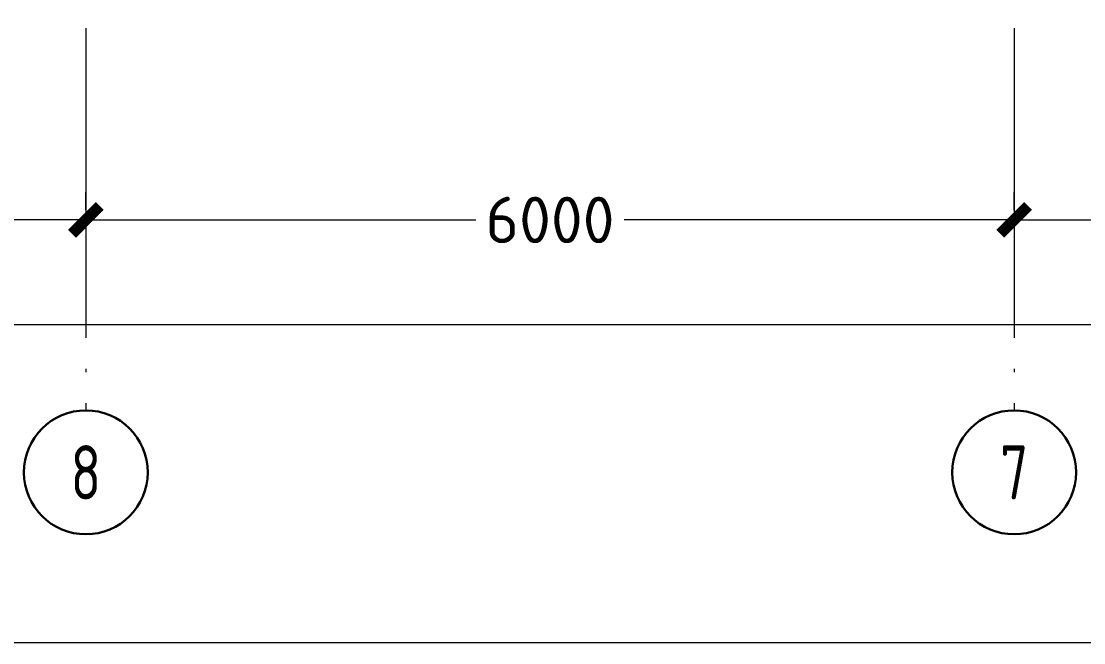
# Model space of a CAD drawing. Extents: x -965262 to 1142518, y -357520 to 71675.
# Drawn here: x -317444 to -310576, y -220285 to -216272 of the extents above; entities that cross this region are included whole.
import ezdxf

# ---------------------------------------------------------------- set-up
doc = ezdxf.new("R2010")
doc.units = 0
doc.header["$LTSCALE"] = 10
doc.linetypes.add('DOTE', pattern=[2.42, 2, -0.2, 0.02, -0.2])
doc.layers.get('0').update_dxf_attribs({"linetype": 'CONTINUOUS', "lineweight": 30})
doc.layers.get('Defpoints').update_dxf_attribs({"linetype": 'CONTINUOUS'})
doc.layers.add('DOTE', color=7, linetype='DOTE', lineweight=9)
doc.styles.add('GOST 2.304', font='isocpeur.ttf', dxfattribs={"width": 0.75, "height": 250})
doc.styles.get("Standard").update_dxf_attribs({"font": 'isocpeur.ttf', "height": 300})
doc.dimstyles.get("Standard").update_dxf_attribs({"dimscale": 100, "dimtxt": 300, "dimasz": 1.8, "dimexe": 1.8, "dimexo": 0.625, "dimgap": 0.9, "dimtad": 0, "dimdec": 0, "dimzin": 0, "dimdsep": 46, "dimtxsty": 'Standard', "dimblk": 'ARCHTICK', "dimcen": 0.9, "dimclrd": 256, "dimclre": 256, "dimclrt": 256, "dimadec": 0, "dimazin": 0, "dimtfac": 1, "dimtdec": 0, "dimtofl": 0, "dimtmove": 0, "dimatfit": 3, "dimfxl": 1, "dimtolj": 1, "dimtzin": 0, "dimlwd": 15, "dimlwe": 15, "dimarcsym": 0})

# ---------------------------------------------------------------- blocks, each defined once
blk = doc.blocks.new('_ArchTick')
at = {"color": 0, "linetype": 'ByBlock', "lineweight": 0, "const_width": 0.4}
blk.add_lwpolyline([(-0.5, -0.5), (0.5, 0.5)], dxfattribs=at)
blk = doc.blocks.new('*D88')
at = {"lineweight": 15, "transparency": 16777216}
for p, q in [((-323026, -217492.4), (-323026, -217374.9)), ((-317026, -217492.4), (-317026, -217374.9)), ((-323026, -217554.9), (-320506, -217554.9)), ((-317026, -217554.9), (-319546, -217554.9))]:
    blk.add_line(p, q, dxfattribs=at)
at = {"layer": 'Defpoints', "color": 0, "lineweight": 15, "transparency": 16777216}
for p in [(-323026, -217554.9), (-317026, -217554.9), (-317026, -217554.9)]:
    blk.add_point(p, dxfattribs=at)
at = {"lineweight": 15, "transparency": 16777216, "xscale": 180, "yscale": 180, "zscale": 180, "rotation": 180}
blk.add_blockref('_ArchTick', (-323026, -217554.9), dxfattribs=at)
at = {"lineweight": 15, "transparency": 16777216, "xscale": 180, "yscale": 180, "zscale": 180}
blk.add_blockref('_ArchTick', (-317026, -217554.9), dxfattribs=at)
at = {"lineweight": 15, "transparency": 16777216, "insert": (-320026, -217554.9), "char_height": 300, "attachment_point": 5}
blk.add_mtext('\\A1;6000', dxfattribs=at)
blk = doc.blocks.new('*D91')
at = {"lineweight": 15, "transparency": 16777216}
for p, q in [((-317026, -217492.4), (-317026, -217374.9)), ((-311026, -217492.4), (-311026, -217374.9)), ((-317026, -217554.9), (-314506, -217554.9)), ((-311026, -217554.9), (-313546, -217554.9))]:
    blk.add_line(p, q, dxfattribs=at)
at = {"layer": 'Defpoints', "color": 0, "lineweight": 15, "transparency": 16777216}
for p in [(-317026, -217554.9), (-311026, -217554.9), (-311026, -217554.9)]:
    blk.add_point(p, dxfattribs=at)
at = {"lineweight": 15, "transparency": 16777216, "xscale": 180, "yscale": 180, "zscale": 180, "rotation": 180}
blk.add_blockref('_ArchTick', (-317026, -217554.9), dxfattribs=at)
at = {"lineweight": 15, "transparency": 16777216, "xscale": 180, "yscale": 180, "zscale": 180}
blk.add_blockref('_ArchTick', (-311026, -217554.9), dxfattribs=at)
at = {"lineweight": 15, "transparency": 16777216, "insert": (-314026, -217554.9), "char_height": 300, "attachment_point": 5}
blk.add_mtext('\\A1;6000', dxfattribs=at)
blk = doc.blocks.new('*D92')
at = {"lineweight": 15, "transparency": 16777216}
for p, q in [((-311026, -217492.4), (-311026, -217374.9)), ((-305026, -217492.4), (-305026, -217374.9)), ((-311026, -217554.9), (-308506, -217554.9)), ((-305026, -217554.9), (-307546, -217554.9))]:
    blk.add_line(p, q, dxfattribs=at)
at = {"layer": 'Defpoints', "color": 0, "lineweight": 15, "transparency": 16777216}
for p in [(-311026, -217554.9), (-305026, -217554.9), (-305026, -217554.9)]:
    blk.add_point(p, dxfattribs=at)
at = {"lineweight": 15, "transparency": 16777216, "xscale": 180, "yscale": 180, "zscale": 180, "rotation": 180}
blk.add_blockref('_ArchTick', (-311026, -217554.9), dxfattribs=at)
at = {"lineweight": 15, "transparency": 16777216, "xscale": 180, "yscale": 180, "zscale": 180}
blk.add_blockref('_ArchTick', (-305026, -217554.9), dxfattribs=at)
at = {"lineweight": 15, "transparency": 16777216, "insert": (-308026, -217554.9), "char_height": 300, "attachment_point": 5}
blk.add_mtext('\\A1;6000', dxfattribs=at)
blk = doc.blocks.new('*D96')
at = {"lineweight": 15, "transparency": 16777216}
for p, q in [((-323026, -218167.5), (-323026, -218050)), ((-287026, -218167.5), (-287026, -218050)), ((-323026, -218230), (-305611, -218230)), ((-287026, -218230), (-304441, -218230))]:
    blk.add_line(p, q, dxfattribs=at)
at = {"layer": 'Defpoints', "color": 0, "lineweight": 15, "transparency": 16777216}
for p in [(-323026, -218230, -1451.3), (-323026, -218230), (-287026, -218230)]:
    blk.add_point(p, dxfattribs=at)
at = {"lineweight": 15, "transparency": 16777216, "xscale": 180, "yscale": 180, "zscale": 180, "rotation": 180}
blk.add_blockref('_ArchTick', (-323026, -218230), dxfattribs=at)
at = {"lineweight": 15, "transparency": 16777216, "xscale": 180, "yscale": 180, "zscale": 180}
blk.add_blockref('_ArchTick', (-287026, -218230), dxfattribs=at)
at = {"lineweight": 15, "transparency": 16777216, "insert": (-305026, -218230), "char_height": 300, "attachment_point": 5}
blk.add_mtext('\\A1;36000', dxfattribs=at)

msp = doc.modelspace()

# ---------------------------------------------------------------- linework, layer by layer
at = {"lineweight": 15}
msp.add_line((-296326, -220284.6, -4711.1), (-322426, -220284.6, -4711.1), dxfattribs=at)
at = {"layer": 'DOTE', "ltscale": 100, "extrusion": (0, -1, 0)}
for p, q in [((-317026, -204216.9, -4711.1), (-317026, -218784.6, -4711.1)), ((-311026, -204216.9, -4711.1), (-311026, -218784.6, -4711.1))]:
    msp.add_line(p, q, dxfattribs=at)
at = {"layer": 'DOTE', "linetype": 'Continuous', "lineweight": 30}
for centre in [(-317026, -219184.6, -4711.1), (-311026, -219184.6, -4711.1)]:
    msp.add_circle(centre, 400, dxfattribs=at)

# ---------------------------------------------------------------- texts
at = {"layer": 'DOTE', "linetype": 'Continuous', "lineweight": 30, "ltscale": 100, "char_height": 350, "width": 800, "attachment_point": 5, "style": 'GOST 2.304'}
for s, insert in [('8', (-317026, -219184.6, -4711.1)), ('7', (-311026, -219184.6, -4711.1))]:
    msp.add_mtext(s, dxfattribs=dict(at, insert=insert))

# ---------------------------------------------------------------- dimensions: what is measured, and where the dimension line sits
at = {"lineweight": 15}
for base, p1, p2, picture, middle in [((-317026, -217554.9, -3259.8), (-323026, -217554.9, -3259.8), (-317026, -217554.9, -3259.8), '*D88', (-320026, -217554.9, -3259.8)), ((-311026, -217554.9, -3259.8), (-317026, -217554.9, -3259.8), (-311026, -217554.9, -3259.8), '*D91', (-314026, -217554.9, -3259.8)), ((-305026, -217554.9, -3259.8), (-311026, -217554.9, -3259.8), (-305026, -217554.9, -3259.8), '*D92', (-308026, -217554.9, -3259.8)), ((-323026, -218230, -3259.8), (-287026, -218230, -3259.8), (-323026, -218230, -4711.1), '*D96', (-305026, -218230, -3259.8))]:
    dim = msp.add_linear_dim(base=base, p1=p1, p2=p2, angle=180, dimstyle='Standard', dxfattribs=at)
    dim.commit()
    dim.dimension.update_dxf_attribs({"geometry": picture, "text_midpoint": middle})

doc.saveas('drawing.dxf')
